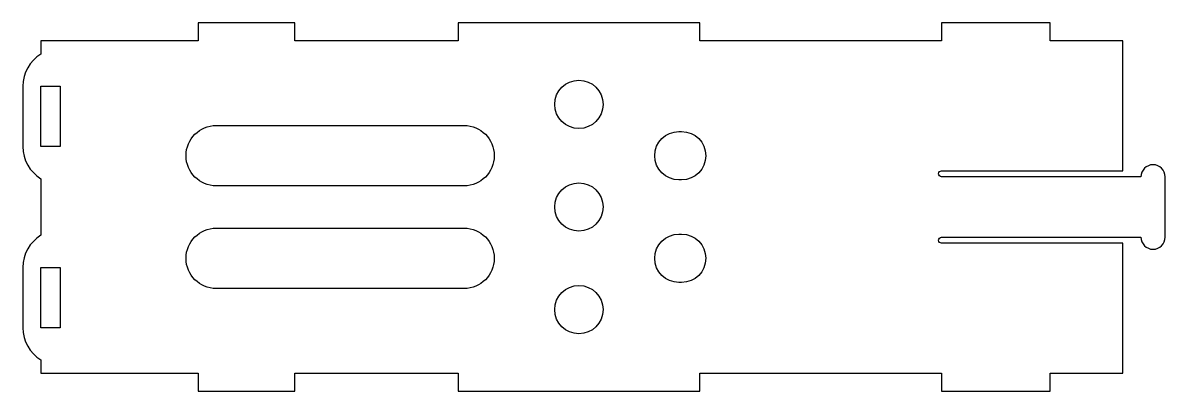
# Model space of a CAD drawing. Header units: millimetres. Extents: x -123 to 66, y -56 to 5.
import ezdxf

# ---------------------------------------------------------------- set-up
doc = ezdxf.new("R2010")
doc.units = ezdxf.units.MM

msp = doc.modelspace()

# ---------------------------------------------------------------- linework, layer by layer
for points in [[(-94, 2), (-120, 2), (-120, -0.19, 0.262938), (-123, -5.5), (-123, -15.5, 0.262938), (-120, -20.81), (-120, -30.19, 0.262938), (-123, -35.5), (-123, -45.5, 0.262938), (-120, -50.81), (-120, -53), (-94, -53), (-94, -56), (-78, -56), (-78, -53), (-51, -53), (-51, -56), (-11, -56), (-11, -53), (29, -53), (29, -56), (47, -56), (47, -53), (59, -53), (59, -31.5), (29, -31.5, -1), (29, -30.5), (62, -30.5, 1), (66, -30.5), (66, -20.5, 1), (62, -20.5), (29, -20.5, -1), (29, -19.5), (59, -19.5), (59, 2), (47, 2), (47, 5), (29, 5), (29, 2), (-11, 2), (-11, 5), (-51, 5), (-51, 2), (-78, 2), (-78, 5), (-94, 5)], [(-91, -12), (-50, -12, -1), (-50, -22), (-91, -22, -1)], [(-14.45, -13), (-14, -13, -1), (-14, -21), (-14.45, -21, -1)], [(-91, -29), (-50, -29, -1), (-50, -39), (-91, -39, -1)], [(-14, -38), (-14.45, -38, -1), (-14.45, -30), (-14, -30, -1)]]:
    msp.add_lwpolyline(points, format="xyb", close=True)
for points in [[(-120, -15.5), (-120, -5.5), (-116.8, -5.5), (-116.8, -15.5)], [(-120, -45.5), (-120, -35.5), (-116.8, -35.5), (-116.8, -45.5)]]:
    msp.add_lwpolyline(points, close=True)
for centre in [(-31, -8.5), (-31, -25.5), (-31, -42.5)]:
    msp.add_circle(centre, 4)

doc.saveas('drawing.dxf')
